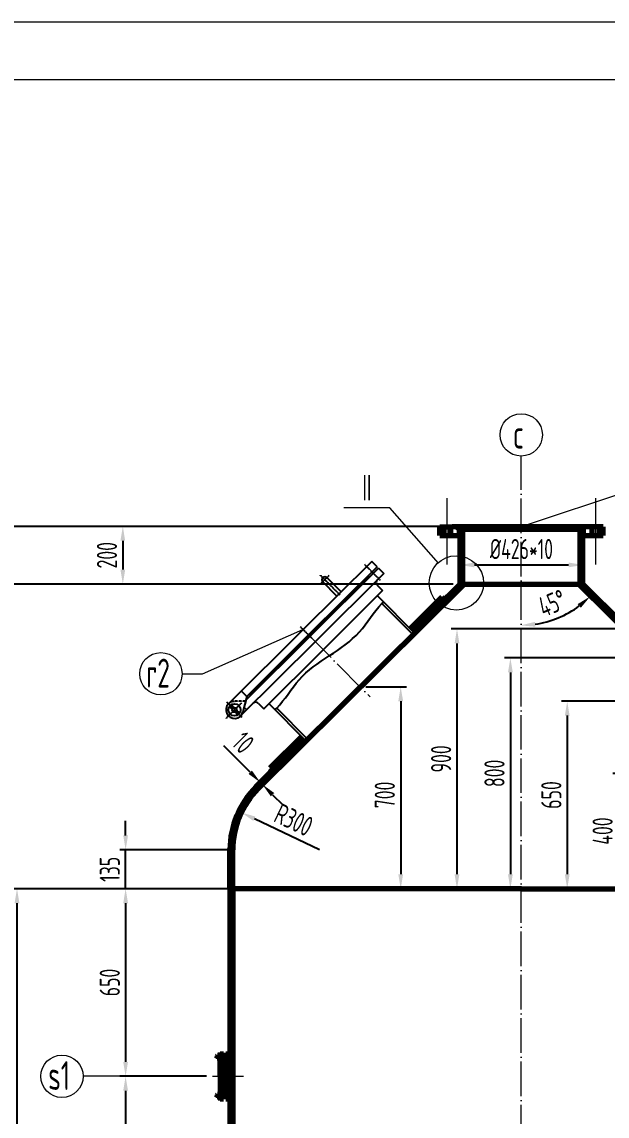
# Model space of a CAD drawing. Header units: millimetres. Extents: x -81840 to -67320, y -57700 to -40880.
# Drawn here: x -76929 to -74901, y -44673 to -40880 of the extents above; entities that cross this region are included whole.
import ezdxf
from ezdxf.enums import TextEntityAlignment as Align

# ---------------------------------------------------------------- set-up
doc = ezdxf.new("R2010")
doc.units = ezdxf.units.MM
for name, pattern in [('ACAD_ISO02W100', [11, 8, -3]), ('ACAD_ISO04W100', [30, 24, -3, 0, -3]), ('ACAD_ISO05W100', [33, 24, -3, 0, -3, 0, -3]), ('ACAD_ISO10W100', [18.7, 12, -3, 0.7, -3]), ('CENTER', [2, 1.25, -0.25, 0.25, -0.25]), ('HIDDEN', [0.375, 0.25, -0.125])]:
    doc.linetypes.add(name, pattern=pattern)
for name, color, linetype in [('1', 4, 'Continuous'), ('2', 3, 'Continuous'), ('3', 2, 'HIDDEN'), ('4', 1, 'CENTER')]:
    doc.layers.add(name, color=color, linetype=linetype)
for name, color, linetype, lineweight in [('中心线', 1, 'ACAD_ISO04W100', 18), ('双点划线', 5, 'ACAD_ISO05W100', 18), ('标注', 7, 'Continuous', 18), ('粗实线', 4, 'Continuous', 70), ('细实线', 7, 'Continuous', 18), ('虚线', 2, 'ACAD_ISO02W100', 18)]:
    doc.layers.add(name, color=color, linetype=linetype, lineweight=lineweight)
doc.styles.add('GB', font='gbeitc.shx', dxfattribs={"bigfont": 'gbcbig.shx'})
doc.styles.add('HGCAD', font='gbenor.shx', dxfattribs={"width": 0.75, "bigfont": 'gbcbig.shx'})
doc.dimstyles.new('GB$0', dxfattribs={"dimscale": 20, "dimtxt": 3.5, "dimasz": 2.5, "dimexe": 2.25, "dimexo": 2, "dimtad": 1, "dimdec": 0, "dimtxsty": 'GB', "dimcen": 2.5, "dimadec": 0, "dimazin": 0, "dimtfac": 1, "dimtdec": 0, "dimtmove": 0, "dimatfit": 3, "dimfxl": 0, "dimarcsym": 0})
doc.dimstyles.new('GB$2', dxfattribs={"dimscale": 20, "dimtxt": 3.5, "dimasz": 2.5, "dimexe": 2.25, "dimexo": 2, "dimtad": 1, "dimdec": 0, "dimtxsty": 'GB', "dimcen": 2.5, "dimadec": 0, "dimazin": 0, "dimtfac": 1, "dimtdec": 0, "dimtmove": 0, "dimatfit": 3, "dimfxl": 0, "dimarcsym": 0})
doc.dimstyles.new('GB$4', dxfattribs={"dimscale": 20, "dimtxt": 3.5, "dimasz": 2.5, "dimexe": 2.25, "dimexo": 2, "dimtad": 1, "dimtoh": 1, "dimdec": 0, "dimtxsty": 'GB', "dimcen": 2.5, "dimadec": 0, "dimazin": 0, "dimtfac": 1, "dimtdec": 0, "dimtmove": 0, "dimatfit": 3, "dimfxl": 0, "dimarcsym": 0})

# ---------------------------------------------------------------- blocks, each defined once
blk = doc.blocks.new('HGCAD#HGTFTK~A1Z~HGCAD图框')
at = {"layer": '细实线', "color": 7}
blk.add_lwpolyline([(10, -10), (-584, -10), (-584, 831), (10, 831)], close=True, dxfattribs=at)
at = {"layer": '细实线', "color": 2}
blk.add_lwpolyline([(0, 0), (-559, 0), (-559, 821), (0, 821)], close=True, dxfattribs=at)
blk = doc.blocks.new('*D197')
at = {"layer": 'Defpoints', "color": 0, "ltscale": 20}
for p in [(-76230.6, -43884.9), (-77211.7, -46184.8), (-75451.7, -46184.8)]:
    blk.add_point(p, dxfattribs=at)
at = {"layer": '标注', "color": 0, "lineweight": -2, "ltscale": 20}
for p, q in [((-76250.6, -43884.9), (-77231.7, -43884.9)), ((-77211.7, -43934.9), (-77211.7, -46134.8)), ((-75471.7, -46184.8), (-77231.7, -46184.8))]:
    blk.add_line(p, q, dxfattribs=at)
at = {"layer": '标注', "color": 0, "ltscale": 20}
for points in [[(-77220, -43934.9), (-77203.4, -43934.9), (-77211.7, -43884.9)], [(-77220, -46134.8), (-77203.4, -46134.8), (-77211.7, -46184.8)]]:
    blk.add_solid(points, dxfattribs=at)
at = {"layer": '标注', "color": 0, "ltscale": 20, "insert": (-77266.7, -45076.3), "char_height": 70, "attachment_point": 5, "rotation": 90, "style": 'HGCAD'}
blk.add_mtext('2300', dxfattribs=at)
blk = doc.blocks.new('*D206')
at = {"layer": 'Defpoints', "color": 0, "ltscale": 20}
for p in [(-75756.7, -43184.9), (-75703.8, -43884.9), (-75616, -43884.9)]:
    blk.add_point(p, dxfattribs=at)
at = {"layer": '标注', "color": 0, "lineweight": -2, "ltscale": 20}
for p, q in [((-75736.7, -43184.9), (-75596, -43184.9)), ((-75616, -43234.9), (-75616, -43834.9)), ((-75683.8, -43884.9), (-75596, -43884.9))]:
    blk.add_line(p, q, dxfattribs=at)
at = {"layer": '标注', "color": 0, "ltscale": 20}
for points in [[(-75624.3, -43234.9), (-75607.6, -43234.9), (-75616, -43184.9)], [(-75624.3, -43834.9), (-75607.6, -43834.9), (-75616, -43884.9)]]:
    blk.add_solid(points, dxfattribs=at)
at = {"layer": '标注', "color": 0, "ltscale": 20, "insert": (-75671, -43559.8), "char_height": 70, "attachment_point": 5, "rotation": 90, "style": 'HGCAD'}
blk.add_mtext('700', dxfattribs=at)
blk = doc.blocks.new('*D260')
at = {"layer": 'Defpoints', "color": 0, "ltscale": 20}
for p in [(-74391.4, -43484.9), (-74861.3, -43884.9), (-74757.7, -43884.9)]:
    blk.add_point(p, dxfattribs=at)
at = {"layer": '标注', "color": 0, "lineweight": -2, "ltscale": 20}
for p, q in [((-74411.4, -43484.9), (-74881.3, -43484.9)), ((-74861.3, -43534.9), (-74861.3, -43834.9)), ((-74777.7, -43884.9), (-74881.3, -43884.9))]:
    blk.add_line(p, q, dxfattribs=at)
at = {"layer": '标注', "color": 0, "ltscale": 20}
for points in [[(-74869.7, -43534.9), (-74853, -43534.9), (-74861.3, -43484.9)], [(-74869.7, -43834.9), (-74853, -43834.9), (-74861.3, -43884.9)]]:
    blk.add_solid(points, dxfattribs=at)
at = {"layer": '标注', "color": 0, "ltscale": 20, "insert": (-74916.3, -43684.9), "char_height": 70, "attachment_point": 5, "rotation": 90, "style": 'HGCAD'}
blk.add_mtext('400', dxfattribs=at)
blk = doc.blocks.new('*D261')
at = {"layer": 'Defpoints', "color": 0, "ltscale": 20}
for p in [(-74590, -43234.9), (-75039, -43884.9), (-74991.5, -43884.9)]:
    blk.add_point(p, dxfattribs=at)
at = {"layer": '标注', "color": 0, "lineweight": -2, "ltscale": 20}
for p, q in [((-74610, -43234.9), (-75059, -43234.9)), ((-75039, -43284.9), (-75039, -43834.9)), ((-75011.5, -43884.9), (-75059, -43884.9))]:
    blk.add_line(p, q, dxfattribs=at)
at = {"layer": '标注', "color": 0, "ltscale": 20}
for points in [[(-75047.3, -43284.9), (-75030.7, -43284.9), (-75039, -43234.9)], [(-75047.3, -43834.9), (-75030.7, -43834.9), (-75039, -43884.9)]]:
    blk.add_solid(points, dxfattribs=at)
at = {"layer": '标注', "color": 0, "ltscale": 20, "insert": (-75094, -43559.9), "char_height": 70, "attachment_point": 5, "rotation": 90, "style": 'HGCAD'}
blk.add_mtext('650', dxfattribs=at)
blk = doc.blocks.new('*D207')
at = {"layer": 'Defpoints', "color": 0, "ltscale": 20}
for p in [(-74801.2, -43084.9), (-75236, -43884.9), (-75109.6, -43884.9)]:
    blk.add_point(p, dxfattribs=at)
at = {"layer": '标注', "color": 0, "lineweight": -2, "ltscale": 20}
for p, q in [((-74821.2, -43084.9), (-75256, -43084.9)), ((-75236, -43134.9), (-75236, -43834.9)), ((-75129.6, -43884.9), (-75256, -43884.9))]:
    blk.add_line(p, q, dxfattribs=at)
at = {"layer": '标注', "color": 0, "ltscale": 20}
for points in [[(-75244.3, -43134.9), (-75227.7, -43134.9), (-75236, -43084.9)], [(-75244.3, -43834.9), (-75227.7, -43834.9), (-75236, -43884.9)]]:
    blk.add_solid(points, dxfattribs=at)
at = {"layer": '标注', "color": 0, "ltscale": 20, "insert": (-75291, -43484.9), "char_height": 70, "attachment_point": 5, "rotation": 90, "style": 'HGCAD'}
blk.add_mtext('800', dxfattribs=at)
blk = doc.blocks.new('*D262')
at = {"layer": 'Defpoints', "color": 0, "ltscale": 20}
for p in [(-75425.5, -42628.8), (-78037.3, -51231.2), (-75606.5, -51231.2)]:
    blk.add_point(p, dxfattribs=at)
at = {"layer": '标注', "color": 0, "lineweight": -2, "ltscale": 20}
for p, q in [((-75445.5, -42628.8), (-78057.3, -42628.8)), ((-78037.3, -42678.8), (-78037.3, -51181.2)), ((-75626.5, -51231.2), (-78057.3, -51231.2))]:
    blk.add_line(p, q, dxfattribs=at)
at = {"layer": '标注', "color": 0, "ltscale": 20}
for points in [[(-78045.6, -42678.8), (-78028.9, -42678.8), (-78037.3, -42628.8)], [(-78045.6, -51181.2), (-78028.9, -51181.2), (-78037.3, -51231.2)]]:
    blk.add_solid(points, dxfattribs=at)
at = {"layer": '标注', "color": 0, "ltscale": 20, "insert": (-78092.3, -46942.5), "char_height": 70, "attachment_point": 5, "rotation": 90, "style": 'HGCAD'}
blk.add_mtext('8602', dxfattribs=at)
blk = doc.blocks.new('*D208')
at = {"layer": 'Defpoints', "color": 0, "ltscale": 20}
for p in [(-75437.5, -42628.8), (-76578.9, -42828.8), (-75414.7, -42828.8)]:
    blk.add_point(p, dxfattribs=at)
at = {"layer": '标注', "color": 0, "lineweight": -2, "ltscale": 20}
for p, q in [((-75457.5, -42628.8), (-76598.9, -42628.8)), ((-76578.9, -42678.8), (-76578.9, -42778.8)), ((-75434.7, -42828.8), (-76598.9, -42828.8))]:
    blk.add_line(p, q, dxfattribs=at)
at = {"layer": '标注', "color": 0, "ltscale": 20}
for points in [[(-76587.2, -42678.8), (-76570.6, -42678.8), (-76578.9, -42628.8)], [(-76587.2, -42778.8), (-76570.6, -42778.8), (-76578.9, -42828.8)]]:
    blk.add_solid(points, dxfattribs=at)
at = {"layer": '标注', "color": 0, "ltscale": 20, "insert": (-76633.9, -42728.8), "char_height": 70, "attachment_point": 5, "rotation": 90, "style": 'HGCAD'}
blk.add_mtext('200', dxfattribs=at)
blk = doc.blocks.new('*D209')
at = {"layer": 'Defpoints', "color": 0, "ltscale": 20}
for p in [(-76230.6, -42828.8), (-77211.7, -43884.9), (-76230.6, -43884.9)]:
    blk.add_point(p, dxfattribs=at)
at = {"layer": '标注', "color": 0, "lineweight": -2, "ltscale": 20}
for p, q in [((-76250.6, -42828.8), (-77231.7, -42828.8)), ((-77211.7, -42878.8), (-77211.7, -43834.9)), ((-76250.6, -43884.9), (-77231.7, -43884.9))]:
    blk.add_line(p, q, dxfattribs=at)
at = {"layer": '标注', "color": 0, "ltscale": 20}
for points in [[(-77220, -42878.8), (-77203.4, -42878.8), (-77211.7, -42828.8)], [(-77220, -43834.9), (-77203.4, -43834.9), (-77211.7, -43884.9)]]:
    blk.add_solid(points, dxfattribs=at)
at = {"layer": '标注', "color": 0, "ltscale": 20, "insert": (-77266.7, -43356.8), "char_height": 70, "attachment_point": 5, "rotation": 90, "style": 'HGCAD'}
blk.add_mtext('1056', dxfattribs=at)
blk = doc.blocks.new('*D215')
at = {"layer": 'Defpoints', "color": 0, "ltscale": 20}
for p in [(-74838.8, -42984.4), (-75530.3, -43884.9), (-75421, -43884.9)]:
    blk.add_point(p, dxfattribs=at)
at = {"layer": '标注', "color": 0, "lineweight": -2, "ltscale": 20}
for p, q in [((-74858.8, -42984.4), (-75441, -42984.4)), ((-75421, -43034.4), (-75421, -43834.9)), ((-75510.3, -43884.9), (-75401, -43884.9))]:
    blk.add_line(p, q, dxfattribs=at)
at = {"layer": '标注', "color": 0, "ltscale": 20}
for points in [[(-75429.3, -43034.4), (-75412.7, -43034.4), (-75421, -42984.4)], [(-75429.3, -43834.9), (-75412.7, -43834.9), (-75421, -43884.9)]]:
    blk.add_solid(points, dxfattribs=at)
at = {"layer": '标注', "color": 0, "ltscale": 20, "insert": (-75476, -43434.7), "char_height": 70, "attachment_point": 5, "rotation": 90, "style": 'HGCAD'}
blk.add_mtext('900', dxfattribs=at)
blk = doc.blocks.new('*D266')
at = {"layer": 'Defpoints', "color": 0, "ltscale": 20}
for p in [(-76230.6, -43884.9), (-76569.2, -44534.9), (-76268.7, -44534.9)]:
    blk.add_point(p, dxfattribs=at)
at = {"layer": '标注', "color": 0, "lineweight": -2, "ltscale": 20}
for p, q in [((-76250.6, -43884.9), (-76589.2, -43884.9)), ((-76569.2, -43934.9), (-76569.2, -44484.9)), ((-76288.7, -44534.9), (-76589.2, -44534.9))]:
    blk.add_line(p, q, dxfattribs=at)
at = {"layer": '标注', "color": 0, "ltscale": 20}
for points in [[(-76577.5, -43934.9), (-76560.9, -43934.9), (-76569.2, -43884.9)], [(-76577.5, -44484.9), (-76560.9, -44484.9), (-76569.2, -44534.9)]]:
    blk.add_solid(points, dxfattribs=at)
at = {"layer": '标注', "color": 0, "ltscale": 20, "insert": (-76624.2, -44209.9), "char_height": 70, "attachment_point": 5, "rotation": 90, "style": 'HGCAD'}
blk.add_mtext('650', dxfattribs=at)
blk = doc.blocks.new('*D267')
at = {"layer": 'Defpoints', "color": 0, "ltscale": 20}
for p in [(-76569.2, -44534.9), (-76569.2, -45134.9), (-76268.7, -45134.9)]:
    blk.add_point(p, dxfattribs=at)
at = {"layer": '标注', "color": 0, "lineweight": -2, "ltscale": 20}
for p, q in [((-76569.2, -44584.9), (-76569.2, -45084.9)), ((-76288.7, -45134.9), (-76589.2, -45134.9))]:
    blk.add_line(p, q, dxfattribs=at)
at = {"layer": '标注', "color": 0, "ltscale": 20}
for points in [[(-76577.5, -44584.9), (-76560.9, -44584.9), (-76569.2, -44534.9)], [(-76577.5, -45084.9), (-76560.9, -45084.9), (-76569.2, -45134.9)]]:
    blk.add_solid(points, dxfattribs=at)
at = {"layer": '标注', "color": 0, "ltscale": 20, "insert": (-76624.2, -44834.9), "char_height": 70, "attachment_point": 5, "rotation": 90, "style": 'HGCAD'}
blk.add_mtext('600', dxfattribs=at)
blk = doc.blocks.new('*D269')
at = {"layer": 'Defpoints', "color": 0, "ltscale": 20}
for p in [(-75410.5, -42733.8), (-74984.5, -42733.8), (-74984.5, -42762.4)]:
    blk.add_point(p, dxfattribs=at)
at = {"layer": '标注', "color": 0, "lineweight": -2, "ltscale": 20}
for p, q in [((-75410.5, -42753.8), (-75410.5, -42782.4)), ((-75360.5, -42762.4), (-75034.5, -42762.4)), ((-74984.5, -42753.8), (-74984.5, -42782.4))]:
    blk.add_line(p, q, dxfattribs=at)
at = {"layer": '标注', "color": 0, "ltscale": 20}
for points in [[(-75360.5, -42754), (-75360.5, -42770.7), (-75410.5, -42762.4)], [(-75034.5, -42754), (-75034.5, -42770.7), (-74984.5, -42762.4)]]:
    blk.add_solid(points, dxfattribs=at)
at = {"layer": '标注', "color": 0, "ltscale": 20, "insert": (-75197.5, -42707.4), "char_height": 70, "attachment_point": 5, "style": 'HGCAD'}
blk.add_mtext('%%C426*10', dxfattribs=at)
blk = doc.blocks.new('*D287')
at = {"layer": 'Defpoints', "color": 0, "ltscale": 20}
for p in [(-76168.2, -43620.6), (-75897.5, -43750)]:
    blk.add_point(p, dxfattribs=at)
at = {"layer": '标注', "color": 0, "lineweight": -2, "ltscale": 20}
blk.add_line((-75897.5, -43750), (-76123.1, -43642.2), dxfattribs=at)
at = {"layer": '标注', "color": 0, "ltscale": 20}
blk.add_solid([(-76119.5, -43634.7), (-76126.7, -43649.7), (-76168.2, -43620.6)], dxfattribs=at)
at = {"layer": '标注', "color": 0, "ltscale": 20, "insert": (-75986.6, -43646.5), "char_height": 70, "attachment_point": 5, "rotation": 334.4455, "style": 'HGCAD'}
blk.add_mtext('R300', dxfattribs=at)
blk = doc.blocks.new('*D288')
at = {"layer": 'Defpoints', "color": 0, "ltscale": 20}
for p in [(-76569.2, -43750), (-76197.5, -43750), (-76197.5, -43884.9)]:
    blk.add_point(p, dxfattribs=at)
at = {"layer": '标注', "color": 0, "lineweight": -2, "ltscale": 20}
for p, q in [((-76569.2, -43700), (-76569.2, -43650)), ((-76217.5, -43750), (-76589.2, -43750)), ((-76569.2, -43884.9), (-76569.2, -43750)), ((-76217.5, -43884.9), (-76589.2, -43884.9)), ((-76569.2, -43934.9), (-76569.2, -43984.9))]:
    blk.add_line(p, q, dxfattribs=at)
at = {"layer": '标注', "color": 0, "ltscale": 20}
for points in [[(-76577.5, -43700), (-76560.9, -43700), (-76569.2, -43750)], [(-76577.5, -43934.9), (-76560.9, -43934.9), (-76569.2, -43884.9)]]:
    blk.add_solid(points, dxfattribs=at)
at = {"layer": '标注', "color": 0, "ltscale": 20, "insert": (-76624.2, -43817.5), "char_height": 70, "attachment_point": 5, "rotation": 90, "style": 'HGCAD'}
blk.add_mtext('135', dxfattribs=at)
blk = doc.blocks.new('*D291')
at = {"layer": 'Defpoints', "color": 0, "ltscale": 20}
for p in [(-75198.5, -42384.9), (-76225.7, -46017.6), (-75988.2, -46408.7), (-76637.2, -46730.5), (-75197.5, -51207.9)]:
    blk.add_point(p, dxfattribs=at)
at = {"layer": '标注', "color": 0, "lineweight": -2, "ltscale": 20}
blk.add_arc((-75198.3, -44238.1), 2309.9, 241.2403, 268.7657, dxfattribs=at)
at = {"layer": '标注', "color": 0, "ltscale": 20}
for points in [[(-76313.7, -46270.3), (-76305.5, -46255.8), (-76353.2, -46238.5)], [(-75247.9, -46539.1), (-75248.1, -46555.8), (-75198, -46548)]]:
    blk.add_solid(points, dxfattribs=at)
at = {"layer": '标注', "color": 0, "ltscale": 20, "insert": (-75781.8, -46416.2), "char_height": 70, "attachment_point": 5, "rotation": 345.003, "style": 'HGCAD'}
blk.add_mtext('30°', dxfattribs=at)
blk = doc.blocks.new('*D297')
at = {"layer": 'Defpoints', "color": 0, "ltscale": 20}
for p in [(-76789, -43884.9), (-76945.6, -45884.9), (-76167.5, -45884.9)]:
    blk.add_point(p, dxfattribs=at)
at = {"layer": '标注', "color": 0, "lineweight": -2, "ltscale": 20}
for p, q in [((-76809, -43884.9), (-76965.6, -43884.9)), ((-76945.6, -43934.9), (-76945.6, -45834.9)), ((-76187.5, -45884.9), (-76965.6, -45884.9))]:
    blk.add_line(p, q, dxfattribs=at)
at = {"layer": '标注', "color": 0, "ltscale": 20}
for points in [[(-76953.9, -43934.9), (-76937.2, -43934.9), (-76945.6, -43884.9)], [(-76953.9, -45834.9), (-76937.2, -45834.9), (-76945.6, -45884.9)]]:
    blk.add_solid(points, dxfattribs=at)
at = {"layer": '标注', "color": 0, "ltscale": 20, "insert": (-77000.6, -44884.9), "char_height": 70, "attachment_point": 5, "rotation": 90, "style": 'HGCAD'}
blk.add_mtext('2000', dxfattribs=at)
blk = doc.blocks.new('*D298')
at = {"layer": 'Defpoints', "color": 0, "ltscale": 20}
for p in [(-75198.5, -42384.9), (-76637.2, -48549.3), (-75589, -48823.7), (-75710.9, -50153.8), (-75197.5, -51207.9)]:
    blk.add_point(p, dxfattribs=at)
at = {"layer": '标注', "color": 0, "lineweight": -2, "ltscale": 20}
blk.add_arc((-75197.6, -51042.9), 2253.5, 91.2772, 118.7287, dxfattribs=at)
at = {"layer": '标注', "color": 0, "ltscale": 20}
for points in [[(-75247.9, -48781.7), (-75247.7, -48798.3), (-75197.8, -48789.4)], [(-76276.6, -49074.1), (-76284.8, -49059.6), (-76324.3, -49091.4)]]:
    blk.add_solid(points, dxfattribs=at)
at = {"layer": '标注', "color": 0, "ltscale": 20, "insert": (-75795.2, -48813.1), "char_height": 70, "attachment_point": 5, "rotation": 15.003, "style": 'HGCAD'}
blk.add_mtext('30°', dxfattribs=at)
blk = doc.blocks.new('*D191')
at = {"layer": 'Defpoints', "color": 0, "ltscale": 20}
for p in [(-75200.4, -42384.9), (-75002.5, -42828.8), (-75112.2, -42960.2), (-74289.2, -43537.9), (-75201.3, -51459.7)]:
    blk.add_point(p, dxfattribs=at)
at = {"layer": '标注', "color": 0, "lineweight": -2, "ltscale": 20}
blk.add_arc((-75200.4, -42632), 339.9, 278.4309, 306.7317, dxfattribs=at)
at = {"layer": '标注', "color": 0, "ltscale": 20}
for points in [[(-75002.6, -42898.1), (-74991.7, -42910.7), (-74959.4, -42871.6)], [(-75150, -42976.5), (-75151.2, -42959.9), (-75200.5, -42971.9)]]:
    blk.add_solid(points, dxfattribs=at)
at = {"layer": '标注', "color": 0, "ltscale": 20, "insert": (-75091, -42895), "char_height": 70, "attachment_point": 5, "rotation": 22.5813, "style": 'HGCAD'}
blk.add_mtext('45%%D', dxfattribs=at)
blk = doc.blocks.new('*D230')
at = {"layer": 'Defpoints', "color": 0, "ltscale": 20}
for p in [(-76102.2, -43516.4), (-76102.2, -43516.4), (-76095.2, -43523.5)]:
    blk.add_point(p, dxfattribs=at)
at = {"layer": '标注', "color": 0, "lineweight": -2, "ltscale": 20}
for p, q in [((-76137.5, -43480.9), (-76228.7, -43389.2)), ((-76095.2, -43523.5), (-76102.2, -43516.4)), ((-76059.9, -43559), (-76024.7, -43594.4))]:
    blk.add_line(p, q, dxfattribs=at)
at = {"layer": '标注', "color": 0, "ltscale": 20}
for points in [[(-76131.6, -43475.1), (-76143.4, -43486.8), (-76102.2, -43516.4)], [(-76054, -43553.1), (-76065.8, -43564.8), (-76095.2, -43523.5)]]:
    blk.add_solid(points, dxfattribs=at)
at = {"layer": '标注', "color": 0, "ltscale": 20, "insert": (-76161.7, -43378.6), "char_height": 70, "attachment_point": 5, "rotation": 314.8315, "style": 'HGCAD'}
blk.add_mtext('10', dxfattribs=at)

msp = doc.modelspace()

# ---------------------------------------------------------------- hatches: boundary and pattern name
at = {"layer": '中心线', "linetype": 'ByBlock', "lineweight": 18}
for points in [[(-76233.71, -44483.95), (-76233.71, -44478.92), (-76233.71, -44477.91), (-76232.37, -44477.91), (-76232.37, -44483.95)], [(-76217.62, -44483.95), (-76217.62, -44478.92), (-76217.62, -44477.91), (-76218.96, -44477.91), (-76218.96, -44483.95)], [(-76233.71, -44585.86), (-76233.71, -44590.89), (-76233.71, -44591.89), (-76232.37, -44591.89), (-76232.37, -44585.86)], [(-76217.62, -44585.86), (-76217.62, -44590.89), (-76217.62, -44591.89), (-76218.96, -44591.89), (-76218.96, -44585.86)]]:
    msp.add_hatch(color=256, dxfattribs=at).paths.add_polyline_path(points)
at = {"layer": '双点划线', "linetype": 'Continuous', "ltscale": 20}
h = msp.add_hatch(dxfattribs=at)
h.set_pattern_fill('_USER', color=256, scale=60, angle=45, style=0, pattern_type=0)
h.set_pattern_definition([(315, (2740.994, -84317.37), (-42.426407, -42.426407), [])])
h.paths.add_polyline_path([(-75480.02, -42660.76), (-75480.02, -42630.76), (-75468.02, -42630.76), (-75468.02, -42660.76)])
h.paths.add_polyline_path([(-74915.02, -42660.76), (-74915.02, -42630.76), (-74927.02, -42630.76), (-74927.02, -42660.76)])
h.paths.add_polyline_path([(-75412.52, -42660.76), (-75412.52, -42628.76), (-75437.52, -42628.76), (-75437.52, -42630.76), (-75442.02, -42630.76), (-75442.02, -42660.76)])
h.paths.add_polyline_path([(-74982.52, -42660.76), (-74982.52, -42628.76), (-74957.52, -42628.76), (-74957.52, -42630.76), (-74953.02, -42630.76), (-74953.02, -42660.76)])

# ---------------------------------------------------------------- linework, layer by layer
at = {"layer": '1'}
msp.add_open_spline([(-76051.44, -43264.27), (-76049.53, -43262.4), (-76017.8, -43231.23), (-75951.81, -43110.76), (-75775.19, -43044.11), (-75709.2, -42923.65), (-75677.47, -42892.48), (-75675.57, -42890.61)], degree=3, knots=[0, 0, 0, 0, 8, 133.4003589, 400.0930659, 525.4934248, 533.4934248, 533.4934248, 533.4934248, 533.4934248], dxfattribs=at)
at = {"layer": '2'}
for p, q in [((-75716.24, -42750.41), (-75953.81, -42986.6)), ((-75697.9, -42768.85), (-75935.48, -43005.04)), ((-75692.9, -42773.88), (-75930.48, -43010.07)), ((-75697.9, -42768.85), (-75716.24, -42750.41)), ((-75692.9, -42773.88), (-75674.57, -42792.32)), ((-75934.07, -43006.45), (-75727.7, -42801.29)), ((-75931.89, -43008.65), (-75725.52, -42803.49)), ((-75674.57, -42792.32), (-75912.15, -43028.5)), ((-75836.8, -42870.27), (-75886.15, -42820.62)), ((-75822.61, -42856.17), (-75871.96, -42806.52)), ((-75727.7, -42801.29), (-75729.11, -42799.87)), ((-75727.7, -42801.29), (-75724.11, -42804.9)), ((-75678.64, -42851.35), (-75884.65, -43056.16)), ((-75697.67, -42832.21), (-75678.64, -42851.35)), ((-75696.72, -42869.33), (-75567.7, -42999.11)), ((-75573.37, -43004.75), (-75681.24, -42896.25)), ((-76212.66, -43243.93), (-75953.81, -42986.6)), ((-76152.97, -43231.26), (-75930.48, -43010.07)), ((-76149.65, -43217.95), (-75935.48, -43005.04)), ((-75934.07, -43006.45), (-76140.44, -43211.62)), ((-75931.89, -43008.65), (-76138.26, -43213.81)), ((-75755.63, -43185.94), (-75567.7, -42999.11)), ((-76171, -43285.84), (-75912.15, -43028.5)), ((-76090.67, -43260.97), (-75884.65, -43056.16)), ((-76149.65, -43217.95), (-76167.98, -43199.51)), ((-75755.63, -43185.94), (-75943.57, -43372.77)), ((-76149.65, -43217.95), (-76163.17, -43272.05)), ((-76140.44, -43211.62), (-76141.85, -43210.2)), ((-76140.44, -43211.62), (-76136.85, -43215.23)), ((-76198.72, -43260.88), (-76210.01, -43254.32)), ((-76195.8, -43257.97), (-76202.29, -43246.65)), ((-76181.38, -43283.12), (-76187.87, -43271.8)), ((-76173.66, -43275.45), (-76184.95, -43268.89)), ((-76159, -43255.36), (-76149.73, -43264.69)), ((-76109.71, -43241.82), (-76090.67, -43260.97)), ((-76072.59, -43242.99), (-75943.57, -43372.77)), ((-75937.89, -43367.13), (-76045.76, -43258.63))]:
    msp.add_line(p, q, dxfattribs=at)
for radius in [21.02, 7.97]:
    msp.add_circle((-76191.83, -43264.88), radius, dxfattribs=at)
for centre, radius, start, end in [((-75879.06, -42813.57), 10, 44.83148, 224.83148), ((-75689.16, -42823.75), 12, 134.83148, 224.83148), ((-76118.22, -43250.28), 12, 44.83148, 134.83148), ((-76191.83, -43264.88), 29.55, 134.83148, 345.97119)]:
    msp.add_arc(centre, radius, start, end, dxfattribs=at)
at = {"layer": '3'}
for q in [(-76192.82, -43235.35), (-76152.97, -43231.26)]:
    msp.add_line((-76155.85, -43234.11), q, dxfattribs=at)
msp.add_arc((-76191.83, -43264.88), 29.55, 91.9215, 134.83148, dxfattribs=at)
at = {"layer": '4'}
for p, q in [((-75741.75, -42760.21), (-75687.37, -42814.91)), ((-75826.07, -42866.88), (-75894.41, -42798.13)), ((-75865, -42799.61), (-75893.11, -42827.54)), ((-75924.2, -43016.38), (-75963.68, -42976.67)), ((-76165.67, -43291.2), (-76218, -43238.56)), ((-76168.2, -43241.39), (-76221.35, -43294.23))]:
    msp.add_line(p, q, dxfattribs=at)
at = {"layer": '中心线', "ltscale": 5}
for p, q in [((-75197.55, -51207.94), (-75198.46, -42384.94)), ((-75941.76, -42998.72), (-75721.79, -43219.98)), ((-76268.69, -44534.9), (-76160.23, -44534.9))]:
    msp.add_line(p, q, dxfattribs=at)
at = {"layer": '中心线', "linetype": 'ByBlock', "lineweight": 18}
for p, q in [((-76205.46, -44467.19), (-76254.72, -44467.19)), ((-76248.46, -44463.83), (-76251.81, -44463.83)), ((-76248.46, -44470.54), (-76251.81, -44470.54)), ((-76233.71, -44478.92), (-76233.71, -44477.91)), ((-76232.37, -44483.95), (-76233.71, -44483.95)), ((-76232.37, -44477.91), (-76232.37, -44483.95)), ((-76217.62, -44477.91), (-76218.96, -44477.91)), ((-76218.96, -44478.92), (-76218.96, -44477.91)), ((-76218.96, -44483.95), (-76217.62, -44483.95)), ((-76204.2, -44602.62), (-76254.72, -44602.62)), ((-76248.46, -44599.27), (-76251.81, -44599.27)), ((-76232.37, -44585.86), (-76233.71, -44585.86)), ((-76233.71, -44590.89), (-76233.71, -44591.89)), ((-76232.37, -44591.89), (-76232.37, -44585.86)), ((-76229.69, -44595.58), (-76229.69, -44590.89)), ((-76218.96, -44585.86), (-76217.62, -44585.86)), ((-76218.96, -44590.89), (-76218.96, -44591.89)), ((-76217.62, -44591.89), (-76218.96, -44591.89)), ((-76248.46, -44605.97), (-76251.81, -44605.97))]:
    msp.add_line(p, q, dxfattribs=at)
at = {"layer": '双点划线', "linetype": 'ACAD_ISO10W100', "ltscale": 20}
for p, q in [((-75455.02, -42760.76), (-75455.02, -42530.76)), ((-74940.02, -42760.76), (-74940.02, -42530.76))]:
    msp.add_line(p, q, dxfattribs=at)
at = {"layer": '标注', "ltscale": 20}
for p, q in [((-75197.52, -42628.76), (-73043.42, -41912.49)), ((-75653.17, -42564.79), (-75813.17, -42564.79)), ((-75485.07, -42756.31), (-75653.17, -42564.79)), ((-76303, -43139.87), (-75955.43, -42986.14)), ((-76373.62, -43139.87), (-76303, -43139.87)), ((-76589.2, -44534.9), (-76716.53, -44534.9))]:
    msp.add_line(p, q, dxfattribs=at)
for centre, radius in [((-75198.46, -42311.55), 73.39), ((-75422.95, -42824.6), 94.18), ((-76447.01, -43139.87), 73.39), ((-76789.92, -44534.9), 73.39)]:
    msp.add_circle(centre, radius, dxfattribs=at)
at = {"layer": '粗实线'}
for p, q in [((-75480.02, -42660.76), (-75480.02, -42630.76)), ((-75480.02, -42630.76), (-75437.52, -42630.76)), ((-75468.02, -42660.76), (-75468.02, -42630.76)), ((-75442.02, -42660.76), (-75442.02, -42630.76)), ((-75437.52, -42630.76), (-75437.52, -42628.76)), ((-75437.52, -42628.76), (-74957.52, -42628.76)), ((-75425.52, -42628.76), (-74969.52, -42628.76)), ((-75412.52, -42660.76), (-75412.52, -42628.76)), ((-74982.52, -42660.76), (-74982.52, -42628.76)), ((-74957.52, -42628.76), (-74957.52, -42630.76)), ((-74915.02, -42630.76), (-74957.52, -42630.76)), ((-74953.02, -42660.76), (-74953.02, -42630.76)), ((-74927.02, -42660.76), (-74927.02, -42630.76)), ((-74915.02, -42660.76), (-74915.02, -42630.76)), ((-75480.02, -42660.76), (-75410.52, -42660.76)), ((-75410.52, -42828.76), (-75410.52, -42638.76)), ((-75410.52, -42638.76), (-74984.52, -42638.76)), ((-75400.52, -42828.76), (-75400.52, -42638.76)), ((-74994.52, -42828.76), (-74994.52, -42638.76)), ((-74984.52, -42828.76), (-74984.52, -42638.76)), ((-74984.52, -42660.76), (-74915.02, -42660.76)), ((-76109.68, -43537.91), (-75396.34, -42828.76)), ((-75574.75, -42992.02), (-75410.52, -42828.76)), ((-75410.52, -42828.76), (-74984.52, -42828.76)), ((-74354.52, -43468.9), (-74998.71, -42828.76)), ((-74843.63, -42968.77), (-74984.52, -42828.76)), ((-75473.29, -42874.23), (-75583.21, -42983.51)), ((-75473.29, -42874.23), (-75464.83, -42882.74)), ((-76116.73, -43530.82), (-75950.62, -43365.68)), ((-75959.08, -43357.17), (-76069, -43466.45)), ((-76069, -43466.45), (-76060.54, -43474.96)), ((-76207.52, -43884.9), (-76207.52, -43745.88)), ((-76197.52, -43884.9), (-76197.52, -43750.02)), ((-75197.52, -43884.9), (-76209.99, -43884.9)), ((-76207.52, -43884.9), (-76207.52, -44457.13)), ((-76197.52, -43884.9), (-76197.52, -45884.9)), ((-75197.52, -43884.9), (-74187.52, -43884.9)), ((-76207.52, -44612.68), (-76207.52, -45057.13))]:
    msp.add_line(p, q, dxfattribs=at)
at = {"layer": '粗实线', "linetype": 'ByBlock'}
for p, q in [((-76251.81, -44463.83), (-76251.14, -44463.16)), ((-76251.81, -44463.83), (-76251.81, -44467.19)), ((-76251.81, -44470.54), (-76251.81, -44467.19)), ((-76251.81, -44470.54), (-76251.14, -44471.21)), ((-76248.46, -44463.16), (-76251.14, -44463.16)), ((-76248.46, -44471.21), (-76251.14, -44471.21)), ((-76248.46, -44460.1), (-76241.76, -44460.1)), ((-76248.46, -44471.21), (-76248.46, -44460.1)), ((-76248.46, -44463.16), (-76248.46, -44474.27)), ((-76248.46, -44464.34), (-76241.76, -44464.34)), ((-76248.46, -44470.04), (-76241.76, -44470.04)), ((-76248.46, -44474.27), (-76241.76, -44474.27)), ((-76241.76, -44534.9), (-76241.76, -44457.13)), ((-76241.76, -44457.13), (-76229.69, -44457.13)), ((-76229.69, -44462.83), (-76241.76, -44462.83)), ((-76209.05, -44463.16), (-76241.76, -44463.16)), ((-76209.05, -44463.83), (-76241.76, -44463.83)), ((-76209.05, -44470.54), (-76241.76, -44470.54)), ((-76209.05, -44471.21), (-76241.76, -44471.21)), ((-76229.69, -44471.54), (-76241.76, -44471.54)), ((-76239.74, -44483.95), (-76241.76, -44480.46)), ((-76239.74, -44483.95), (-76239.74, -44534.9)), ((-76233.71, -44483.95), (-76239.74, -44483.95)), ((-76233.71, -44477.91), (-76229.69, -44477.91)), ((-76233.71, -44478.92), (-76233.71, -44534.9)), ((-76232.37, -44478.92), (-76232.37, -44534.9)), ((-76232.37, -44478.92), (-76218.96, -44478.92)), ((-76232.37, -44483.95), (-76232.37, -44534.23)), ((-76229.69, -44457.13), (-76229.69, -44463.16)), ((-76229.69, -44471.21), (-76229.69, -44478.92)), ((-76221.64, -44463.16), (-76221.64, -44457.13)), ((-76221.64, -44457.13), (-76197.52, -44457.13)), ((-76221.64, -44478.92), (-76221.64, -44471.21)), ((-76221.64, -44477.91), (-76218.96, -44477.91)), ((-76218.96, -44478.92), (-76218.96, -44534.9)), ((-76217.62, -44534.9), (-76217.62, -44477.91)), ((-76217.62, -44483.95), (-76210.57, -44483.95)), ((-76212.46, -44463.16), (-76212.46, -44471.21)), ((-76212.46, -44463.16), (-76211.84, -44463.82)), ((-76212.46, -44471.21), (-76211.84, -44470.55)), ((-76211.84, -44463.82), (-76211.84, -44467.19)), ((-76211.84, -44470.55), (-76211.84, -44467.19)), ((-76210.57, -44483.95), (-76197.52, -44470.9)), ((-76210.57, -44483.95), (-76210.57, -44534.9)), ((-76209.05, -44463.16), (-76209.05, -44471.21)), ((-76209.05, -44463.74), (-76207.2, -44467.1)), ((-76209.05, -44470.45), (-76207.2, -44467.1)), ((-76197.52, -44457.13), (-76197.52, -44593.39)), ((-76241.76, -44534.9), (-76241.76, -44612.68)), ((-76239.74, -44585.86), (-76239.74, -44534.9)), ((-76233.71, -44590.89), (-76233.71, -44534.9)), ((-76232.37, -44585.86), (-76232.37, -44534.9)), ((-76232.37, -44590.89), (-76232.37, -44534.9)), ((-76218.96, -44590.89), (-76218.96, -44534.9)), ((-76217.62, -44534.9), (-76217.62, -44591.89)), ((-76210.57, -44585.86), (-76210.57, -44534.9)), ((-76251.81, -44599.27), (-76251.14, -44598.6)), ((-76251.81, -44599.27), (-76251.81, -44602.62)), ((-76251.81, -44605.97), (-76251.81, -44602.62)), ((-76248.46, -44598.6), (-76251.14, -44598.6)), ((-76248.46, -44595.53), (-76241.76, -44595.53)), ((-76248.46, -44606.64), (-76248.46, -44595.53)), ((-76248.46, -44598.6), (-76248.46, -44609.71)), ((-76248.46, -44599.77), (-76241.76, -44599.77)), ((-76248.46, -44605.47), (-76241.76, -44605.47)), ((-76239.74, -44585.86), (-76241.76, -44589.34)), ((-76229.69, -44598.26), (-76241.76, -44598.26)), ((-76209.05, -44598.6), (-76241.76, -44598.6)), ((-76209.05, -44599.27), (-76241.76, -44599.27)), ((-76233.71, -44585.86), (-76239.74, -44585.86)), ((-76233.71, -44591.89), (-76229.69, -44591.89)), ((-76232.37, -44590.89), (-76218.96, -44590.89)), ((-76229.69, -44598.6), (-76229.69, -44590.89)), ((-76221.64, -44590.89), (-76221.64, -44598.6)), ((-76221.64, -44591.89), (-76218.96, -44591.89)), ((-76217.62, -44585.86), (-76210.57, -44585.86)), ((-76212.46, -44598.6), (-76211.84, -44599.25)), ((-76212.46, -44606.64), (-76212.46, -44598.6)), ((-76211.84, -44599.25), (-76211.84, -44602.62)), ((-76211.84, -44605.98), (-76211.84, -44602.62)), ((-76210.57, -44585.86), (-76197.52, -44598.9)), ((-76209.05, -44606.64), (-76209.05, -44598.6)), ((-76209.05, -44599.27), (-76207.2, -44602.62)), ((-76209.05, -44605.97), (-76207.2, -44602.62)), ((-76197.52, -44612.68), (-76197.52, -44593.39)), ((-76251.81, -44605.97), (-76251.14, -44606.64)), ((-76248.46, -44606.64), (-76251.14, -44606.64)), ((-76248.46, -44609.71), (-76241.76, -44609.71)), ((-76209.05, -44605.97), (-76241.76, -44605.97)), ((-76209.05, -44606.64), (-76241.76, -44606.64)), ((-76229.69, -44606.98), (-76241.76, -44606.98)), ((-76241.76, -44612.68), (-76229.69, -44612.68)), ((-76229.69, -44612.68), (-76229.69, -44606.64)), ((-76221.64, -44606.64), (-76221.64, -44612.68)), ((-76221.64, -44612.68), (-76197.52, -44612.68)), ((-76212.46, -44606.64), (-76211.84, -44605.98))]:
    msp.add_line(p, q, dxfattribs=at)
at = {"layer": '粗实线'}
for radius in [310, 300]:
    msp.add_arc((-75897.52, -43750.02), radius, 135, 180, dxfattribs=at)

# ---------------------------------------------------------------- block references
at = {"layer": '虚线', "ltscale": 20, "xscale": 20, "yscale": 20, "zscale": 20}
msp.add_blockref('HGCAD#HGTFTK~A1Z~HGCAD图框', (-67520, -57500), dxfattribs=at)

# ---------------------------------------------------------------- texts
at = {"layer": '标注', "ltscale": 20, "style": 'HGCAD', "width": 0.75}
for s, p in [('c', (-75208.17, -42309.08)), ('Ⅱ', (-75733.17, -42498.16)), ('r2', (-76456.72, -43137.4)), ('s1', (-76799.63, -44532.43))]:
    msp.add_text(s, height=100, dxfattribs=at).set_placement(p, align=Align.MIDDLE)

# ---------------------------------------------------------------- dimensions: what is measured, and where the dimension line sits
at = {"layer": '标注', "ltscale": 20}
for base, line1, line2, picture, middle in [((-75988.21, -46408.7), ((-75197.55, -51207.94), (-75198.46, -42384.94)), ((-76637.24, -46730.48), (-76225.66, -46017.61)), '*D291', (-75781.76, -46416.17)), ((-75589.03, -48823.71), ((-76637.24, -48549.35), (-75710.92, -50153.77)), ((-75197.55, -51207.94), (-75198.46, -42384.94)), '*D298', (-75795.16, -48813.14))]:
    dim = msp.add_angular_dim_2l(base=base, line1=line1, line2=line2, dimstyle='GB$2', override={"dimexe": 1, "dimexo": 1, "dimgap": 1, "dimdec": 1, "dimdsep": 46, "dimtxsty": 'HGCAD', "dimcen": 0, "dimadec": 1, "dimazin": 2, "dimtdec": 2, "dimatfit": 1}, dxfattribs=at)
    dim.commit()
    dim.dimension.update_dxf_attribs({"geometry": picture, "text_midpoint": middle})
dim = msp.add_angular_dim_2l(base=(-75112.15, -42960.22), line1=((-75201.33, -51459.7), (-75200.39, -42384.94)), line2=((-74289.18, -43537.91), (-75002.51, -42828.76)), text='45%%D', dimstyle='GB$2', override={"dimexe": 1, "dimexo": 1, "dimgap": 1, "dimdec": 1, "dimdsep": 46, "dimtxsty": 'HGCAD', "dimcen": 0, "dimadec": 1, "dimazin": 2, "dimtdec": 2, "dimatfit": 1}, dxfattribs=at)
dim.commit()
dim.dimension.update_dxf_attribs({"geometry": '*D191', "text_midpoint": (-75091.03, -42895.04)})
for base, p1, p2, override, picture, middle in [((-78037.28, -51231.21), (-75425.52, -42628.76), (-75606.48, -51231.21), {"dimscale": 20, "dimexe": 1, "dimexo": 1, "dimgap": 1, "dimdsep": 46, "dimtxsty": 'HGCAD', "dimcen": 0, "dimadec": 1, "dimtdec": 2, "dimatfit": 1}, '*D262', (-78037.28, -46942.48)), ((-76578.89, -42828.76), (-75437.52, -42628.76), (-75414.67, -42828.76), {"dimexe": 1, "dimexo": 1, "dimgap": 1, "dimdsep": 46, "dimtxsty": 'HGCAD', "dimcen": 0, "dimadec": 1, "dimtdec": 2, "dimatfit": 1}, '*D208', (-76578.89, -42728.76)), ((-75615.97, -43884.9), (-75756.67, -43184.9), (-75703.76, -43884.9), {"dimexe": 1, "dimexo": 1, "dimgap": 1, "dimdsep": 46, "dimtxsty": 'HGCAD', "dimcen": 0, "dimadec": 1, "dimtdec": 2, "dimatfit": 1}, '*D206', (-75615.97, -43559.8)), ((-77211.71, -46184.76), (-76230.6, -43884.9), (-75451.71, -46184.76), {"dimexe": 1, "dimexo": 1, "dimgap": 1, "dimdsep": 46, "dimtxsty": 'HGCAD', "dimcen": 0, "dimadec": 1, "dimtdec": 2, "dimatfit": 1}, '*D197', (-77211.71, -45076.27))]:
    dim = msp.add_linear_dim(base=base, p1=p1, p2=p2, angle=90, dimstyle='GB$0', override=override, dxfattribs=at)
    dim.commit()
    dim.dimension.update_dxf_attribs({"geometry": picture, "text_midpoint": middle, "dimtype": 160})
dim = msp.add_linear_dim(base=(-74984.52, -42762.36), p1=(-75410.52, -42733.76), p2=(-74984.52, -42733.76), text='%%C<>*10', dimstyle='GB$0', override={"dimexe": 1, "dimexo": 1, "dimgap": 1, "dimdsep": 46, "dimtxsty": 'HGCAD', "dimcen": 0, "dimadec": 1, "dimtdec": 2, "dimatfit": 1}, dxfattribs=at)
dim.commit()
dim.dimension.update_dxf_attribs({"geometry": '*D269', "text_midpoint": (-75197.52, -42762.36), "dimtype": 160})
for base, p1, p2, override, picture, middle in [((-77211.71, -43884.9), (-76230.6, -42828.76), (-76230.6, -43884.9), {"dimexe": 1, "dimexo": 1, "dimgap": 1, "dimdsep": 46, "dimtxsty": 'HGCAD', "dimcen": 0, "dimadec": 1, "dimtdec": 2, "dimatfit": 1}, '*D209', (-77266.71, -43356.83)), ((-75421, -43884.9), (-74838.82, -42984.45), (-75530.32, -43884.9), {"dimexe": 1, "dimexo": 1, "dimgap": 1, "dimdsep": 46, "dimtxsty": 'HGCAD', "dimcen": 0, "dimadec": 1, "dimtdec": 2, "dimatfit": 1}, '*D215', (-75476, -43434.67)), ((-75235.98, -43884.9), (-74801.23, -43084.9), (-75109.63, -43884.9), {"dimscale": 20, "dimexe": 1, "dimexo": 1, "dimgap": 1, "dimdsep": 46, "dimtxsty": 'HGCAD', "dimcen": 0, "dimadec": 1, "dimtdec": 2, "dimatfit": 1}, '*D207', (-75290.98, -43484.9)), ((-75038.99, -43884.9), (-74590.02, -43234.88), (-74991.5, -43884.9), {"dimscale": 20, "dimexe": 1, "dimexo": 1, "dimgap": 1, "dimdsep": 46, "dimtxsty": 'HGCAD', "dimcen": 0, "dimadec": 1, "dimtdec": 2, "dimatfit": 1}, '*D261', (-75093.99, -43559.89)), ((-74861.32, -43884.9), (-74391.45, -43484.9), (-74757.68, -43884.9), {"dimscale": 20, "dimexe": 1, "dimexo": 1, "dimgap": 1, "dimdsep": 46, "dimtxsty": 'HGCAD', "dimcen": 0, "dimadec": 1, "dimtdec": 2, "dimatfit": 1}, '*D260', (-74916.32, -43684.9)), ((-76945.57, -45884.9), (-76788.98, -43884.9), (-76167.54, -45884.9), {"dimexe": 1, "dimexo": 1, "dimgap": 1, "dimdec": 1, "dimdsep": 46, "dimtxsty": 'HGCAD', "dimcen": 0, "dimadec": 1, "dimtdec": 2, "dimatfit": 1}, '*D297', (-77000.57, -44884.9)), ((-76569.2, -44534.9), (-76230.6, -43884.9), (-76268.69, -44534.9), {"dimexe": 1, "dimexo": 1, "dimgap": 1, "dimdsep": 46, "dimtxsty": 'HGCAD', "dimcen": 0, "dimadec": 1, "dimtdec": 2, "dimatfit": 1}, '*D266', (-76624.2, -44209.9)), ((-76569.2, -45134.9), (-76569.2, -44534.9), (-76268.69, -45134.9), {"dimexe": 1, "dimexo": 1, "dimgap": 1, "dimdsep": 46, "dimtxsty": 'HGCAD', "dimcen": 0, "dimadec": 1, "dimtdec": 2, "dimatfit": 1}, '*D267', (-76624.2, -44834.9))]:
    dim = msp.add_linear_dim(base=base, p1=p1, p2=p2, angle=90, dimstyle='GB$0', override=override, dxfattribs=at)
    dim.commit()
    dim.dimension.update_dxf_attribs({"geometry": picture, "text_midpoint": middle})
dim = msp.add_aligned_dim(p1=(-76095.18, -43523.5), p2=(-76102.23, -43516.4), distance=0, dimstyle='GB$0', override={"dimexe": 1, "dimexo": 1, "dimgap": 1, "dimdec": 1, "dimdsep": 46, "dimtxsty": 'HGCAD', "dimcen": 0, "dimadec": 1, "dimtdec": 2, "dimatfit": 1}, dxfattribs=at)
dim.commit()
dim.dimension.update_dxf_attribs({"geometry": '*D230', "text_midpoint": (-76161.72, -43378.55)})
dim = msp.add_radius_dim(center=(-75897.52, -43750.02), mpoint=(-76168.18, -43620.61), dimstyle='GB$4', override={"dimexe": 1, "dimexo": 1, "dimgap": 1, "dimdec": 1, "dimdsep": 46, "dimtxsty": 'HGCAD', "dimcen": 0, "dimadec": 1, "dimtdec": 2, "dimatfit": 1}, dxfattribs=at)
dim.commit()
dim.dimension.update_dxf_attribs({"geometry": '*D287', "text_midpoint": (-75986.57, -43646.48)})
dim = msp.add_linear_dim(base=(-76569.2, -43750.02), p1=(-76197.52, -43884.9), p2=(-76197.52, -43750.02), angle=90, text='135', dimstyle='GB$0', override={"dimexe": 1, "dimexo": 1, "dimgap": 1, "dimdec": 1, "dimdsep": 46, "dimtxsty": 'HGCAD', "dimcen": 0, "dimadec": 1, "dimtdec": 2, "dimatfit": 1}, dxfattribs=at)
dim.commit()
dim.dimension.update_dxf_attribs({"geometry": '*D288', "text_midpoint": (-76624.2, -43817.46)})

doc.saveas('drawing.dxf')
